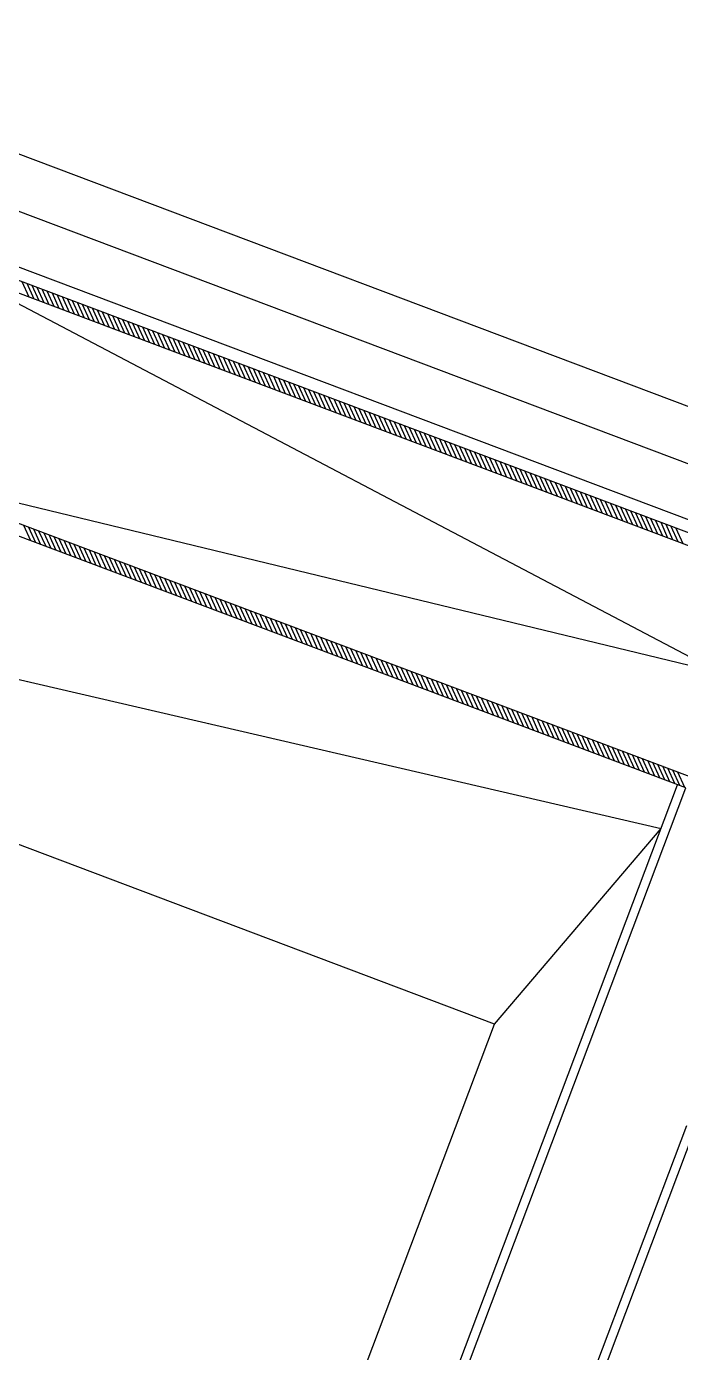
# Model space of a CAD drawing. Header units: millimetres. Extents: x 521005098 to 522149999836, y 174611071 to 175300000107.
# Drawn here: x 521987053830 to 521997976876, y 175093706749 to 175115864628 of the extents above; entities that cross this region are included whole.
import ezdxf

# ---------------------------------------------------------------- set-up
doc = ezdxf.new("R2010")
doc.units = ezdxf.units.MM
doc.header["$LTSCALE"] = 200
for name, color, linetype in [('0-35TEXT', 3, 'Continuous'), ('siteplan$0$0-35TEXT', 3, 'Continuous'), ('siteplan$0$siteplan$0$48', 1, 'Continuous'), ('siteplan$0$siteplan$0$58', 1, 'Continuous'), ('siteplan$0$siteplan$0$59', 1, 'Continuous'), ('siteplan$0$siteplan$0$60', 1, 'Continuous'), ('siteplan$0$siteplan$0$62', 1, 'Continuous'), ('siteplan$0$siteplan$0$8', 1, 'Continuous')]:
    doc.layers.add(name, color=color, linetype=linetype)
doc.layers.get('siteplan$0$0-35TEXT').off()

# ---------------------------------------------------------------- blocks, each defined once
blk = doc.blocks.new('siteplan$0$siteplan')
at = {"layer": 'siteplan$0$siteplan$0$48', "color": 8}
for p, q in [((21482.508, 75014.441), (21499.559, 75008.009)), ((21499.25, 75007.19), (21482.199, 75013.622))]:
    blk.add_line(p, q, dxfattribs=at)
at = {"layer": 'siteplan$0$siteplan$0$58', "color": 8}
for p, q in [((21498.635, 75005.066), (21485.685, 75011.875)), ((21484.414, 75008.507), (21498.635, 75005.066))]:
    blk.add_line(p, q, dxfattribs=at)
at = {"layer": 'siteplan$0$siteplan$0$59', "color": 8}
for p, q in [((21499.41, 75006.697), (21481.947, 75013.285)), ((21499.294, 75006.955), (21482.017, 75013.472)), ((21487.097, 75011.342), (21486.981, 75011.6)), ((21487.181, 75011.31), (21487.065, 75011.568)), ((21487.265, 75011.279), (21487.149, 75011.536)), ((21487.349, 75011.247), (21487.233, 75011.505)), ((21487.433, 75011.215), (21487.317, 75011.473)), ((21487.517, 75011.184), (21487.401, 75011.441)), ((21487.601, 75011.152), (21487.485, 75011.41)), ((21487.685, 75011.12), (21487.569, 75011.378)), ((21487.769, 75011.088), (21487.653, 75011.346)), ((21487.853, 75011.057), (21487.737, 75011.314)), ((21487.937, 75011.025), (21487.821, 75011.283)), ((21488.021, 75010.993), (21487.905, 75011.251)), ((21488.106, 75010.962), (21487.989, 75011.219)), ((21488.19, 75010.93), (21488.073, 75011.188)), ((21488.274, 75010.898), (21488.157, 75011.156)), ((21488.358, 75010.867), (21488.241, 75011.124)), ((21488.442, 75010.835), (21488.325, 75011.093)), ((21488.526, 75010.803), (21488.409, 75011.061)), ((21488.61, 75010.771), (21488.493, 75011.029)), ((21488.694, 75010.74), (21488.577, 75010.998)), ((21488.778, 75010.708), (21488.661, 75010.966)), ((21488.862, 75010.676), (21488.745, 75010.934)), ((21488.946, 75010.645), (21488.829, 75010.902)), ((21489.03, 75010.613), (21488.913, 75010.871)), ((21489.114, 75010.581), (21488.997, 75010.839)), ((21489.198, 75010.55), (21489.081, 75010.807)), ((21489.282, 75010.518), (21489.165, 75010.776)), ((21489.366, 75010.486), (21489.249, 75010.744)), ((21489.45, 75010.455), (21489.333, 75010.712)), ((21489.534, 75010.423), (21489.417, 75010.681)), ((21489.618, 75010.391), (21489.501, 75010.649)), ((21489.702, 75010.359), (21489.585, 75010.617)), ((21489.786, 75010.328), (21489.669, 75010.585)), ((21489.87, 75010.296), (21489.753, 75010.554)), ((21489.954, 75010.264), (21489.837, 75010.522)), ((21490.038, 75010.233), (21489.922, 75010.49)), ((21490.122, 75010.201), (21490.006, 75010.459)), ((21490.206, 75010.169), (21490.09, 75010.427)), ((21490.29, 75010.138), (21490.174, 75010.395)), ((21490.374, 75010.106), (21490.258, 75010.364)), ((21490.458, 75010.074), (21490.342, 75010.332)), ((21490.542, 75010.043), (21490.426, 75010.3)), ((21490.626, 75010.011), (21490.51, 75010.269)), ((21490.71, 75009.979), (21490.594, 75010.237)), ((21490.794, 75009.947), (21490.678, 75010.205)), ((21490.878, 75009.916), (21490.762, 75010.173)), ((21490.962, 75009.884), (21490.846, 75010.142)), ((21491.046, 75009.852), (21490.93, 75010.11)), ((21491.13, 75009.821), (21491.014, 75010.078)), ((21491.214, 75009.789), (21491.098, 75010.047)), ((21491.298, 75009.757), (21491.182, 75010.015)), ((21491.382, 75009.726), (21491.266, 75009.983)), ((21491.466, 75009.694), (21491.35, 75009.952)), ((21491.55, 75009.662), (21491.434, 75009.92)), ((21491.634, 75009.63), (21491.518, 75009.888)), ((21491.719, 75009.599), (21491.602, 75009.857)), ((21491.803, 75009.567), (21491.686, 75009.825)), ((21491.887, 75009.535), (21491.77, 75009.793)), ((21491.971, 75009.504), (21491.854, 75009.761)), ((21492.055, 75009.472), (21491.938, 75009.73)), ((21492.139, 75009.44), (21492.022, 75009.698)), ((21492.223, 75009.409), (21492.106, 75009.666)), ((21492.307, 75009.377), (21492.19, 75009.635)), ((21492.391, 75009.345), (21492.274, 75009.603)), ((21492.475, 75009.314), (21492.358, 75009.571)), ((21492.559, 75009.282), (21492.442, 75009.54)), ((21492.643, 75009.25), (21492.526, 75009.508)), ((21492.727, 75009.218), (21492.61, 75009.476)), ((21492.811, 75009.187), (21492.694, 75009.444)), ((21492.895, 75009.155), (21492.778, 75009.413)), ((21492.979, 75009.123), (21492.862, 75009.381)), ((21493.063, 75009.092), (21492.946, 75009.349)), ((21493.147, 75009.06), (21493.03, 75009.318)), ((21493.231, 75009.028), (21493.114, 75009.286)), ((21493.315, 75008.997), (21493.198, 75009.254)), ((21493.399, 75008.965), (21493.282, 75009.223)), ((21493.483, 75008.933), (21493.366, 75009.191)), ((21493.567, 75008.902), (21493.45, 75009.159)), ((21493.651, 75008.87), (21493.535, 75009.128)), ((21493.735, 75008.838), (21493.619, 75009.096)), ((21493.819, 75008.806), (21493.703, 75009.064)), ((21493.903, 75008.775), (21493.787, 75009.032)), ((21493.987, 75008.743), (21493.871, 75009.001)), ((21494.071, 75008.711), (21493.955, 75008.969)), ((21494.155, 75008.68), (21494.039, 75008.937)), ((21494.239, 75008.648), (21494.123, 75008.906)), ((21494.323, 75008.616), (21494.207, 75008.874)), ((21494.407, 75008.585), (21494.291, 75008.842)), ((21494.491, 75008.553), (21494.375, 75008.811)), ((21494.575, 75008.521), (21494.459, 75008.779)), ((21494.659, 75008.489), (21494.543, 75008.747)), ((21494.743, 75008.458), (21494.627, 75008.715)), ((21494.827, 75008.426), (21494.711, 75008.684)), ((21494.911, 75008.394), (21494.795, 75008.652)), ((21498.14, 75003.329), (21484.32, 75008.542)), ((21494.995, 75008.363), (21494.879, 75008.62)), ((21495.079, 75008.331), (21494.963, 75008.589)), ((21495.163, 75008.299), (21495.047, 75008.557)), ((21495.247, 75008.268), (21495.131, 75008.525)), ((21495.332, 75008.236), (21495.215, 75008.494)), ((21495.416, 75008.204), (21495.299, 75008.462)), ((21495.5, 75008.173), (21495.383, 75008.43)), ((21498.069, 75003.142), (21484.25, 75008.355)), ((21495.584, 75008.141), (21495.467, 75008.399)), ((21495.668, 75008.109), (21495.551, 75008.367)), ((21495.752, 75008.077), (21495.635, 75008.335)), ((21495.836, 75008.046), (21495.719, 75008.303)), ((21495.92, 75008.014), (21495.803, 75008.272)), ((21496.004, 75007.982), (21495.887, 75008.24)), ((21496.088, 75007.951), (21495.971, 75008.208)), ((21496.172, 75007.919), (21496.055, 75008.177)), ((21496.256, 75007.887), (21496.139, 75008.145)), ((21496.34, 75007.856), (21496.223, 75008.113)), ((21496.424, 75007.824), (21496.307, 75008.082)), ((21496.508, 75007.792), (21496.391, 75008.05)), ((21496.592, 75007.76), (21496.475, 75008.018)), ((21496.676, 75007.729), (21496.559, 75007.987)), ((21496.76, 75007.697), (21496.643, 75007.955)), ((21496.844, 75007.665), (21496.727, 75007.923)), ((21496.928, 75007.634), (21496.811, 75007.891)), ((21497.012, 75007.602), (21496.895, 75007.86)), ((21497.096, 75007.57), (21496.979, 75007.828)), ((21497.18, 75007.539), (21497.063, 75007.796)), ((21497.264, 75007.507), (21497.148, 75007.765)), ((21487.127, 75007.269), (21487.01, 75007.527)), ((21497.348, 75007.475), (21497.232, 75007.733)), ((21497.432, 75007.444), (21497.316, 75007.701)), ((21497.516, 75007.412), (21497.4, 75007.67)), ((21497.6, 75007.38), (21497.484, 75007.638)), ((21497.684, 75007.348), (21497.568, 75007.606)), ((21497.768, 75007.317), (21497.652, 75007.574)), ((21497.852, 75007.285), (21497.736, 75007.543)), ((21487.211, 75007.238), (21487.094, 75007.495)), ((21487.295, 75007.206), (21487.178, 75007.464)), ((21487.379, 75007.174), (21487.262, 75007.432)), ((21487.463, 75007.143), (21487.346, 75007.4)), ((21487.547, 75007.111), (21487.43, 75007.369)), ((21487.631, 75007.079), (21487.515, 75007.337)), ((21487.715, 75007.048), (21487.599, 75007.305)), ((21497.936, 75007.253), (21497.82, 75007.511)), ((21498.02, 75007.222), (21497.904, 75007.479)), ((21487.799, 75007.016), (21487.683, 75007.274)), ((21487.883, 75006.984), (21487.767, 75007.242)), ((21487.967, 75006.952), (21487.851, 75007.21)), ((21488.051, 75006.921), (21487.935, 75007.179)), ((21488.135, 75006.889), (21488.019, 75007.147)), ((21488.219, 75006.857), (21488.103, 75007.115)), ((21488.303, 75006.826), (21488.187, 75007.083)), ((21488.387, 75006.794), (21488.271, 75007.052)), ((21488.471, 75006.762), (21488.355, 75007.02)), ((21488.555, 75006.731), (21488.439, 75006.988)), ((21488.639, 75006.699), (21488.523, 75006.957)), ((21488.723, 75006.667), (21488.607, 75006.925)), ((21488.807, 75006.636), (21488.691, 75006.893)), ((21488.891, 75006.604), (21488.775, 75006.862)), ((21488.975, 75006.572), (21488.859, 75006.83)), ((21489.059, 75006.54), (21488.943, 75006.798)), ((21489.143, 75006.509), (21489.027, 75006.766)), ((21489.227, 75006.477), (21489.111, 75006.735)), ((21489.312, 75006.445), (21489.195, 75006.703)), ((21489.396, 75006.414), (21489.279, 75006.671)), ((21489.48, 75006.382), (21489.363, 75006.64)), ((21489.564, 75006.35), (21489.447, 75006.608)), ((21489.648, 75006.319), (21489.531, 75006.576)), ((21489.732, 75006.287), (21489.615, 75006.545)), ((21489.816, 75006.255), (21489.699, 75006.513)), ((21489.9, 75006.224), (21489.783, 75006.481)), ((21489.984, 75006.192), (21489.867, 75006.45)), ((21490.068, 75006.16), (21489.951, 75006.418)), ((21490.152, 75006.128), (21490.035, 75006.386)), ((21490.236, 75006.097), (21490.119, 75006.354)), ((21490.32, 75006.065), (21490.203, 75006.323)), ((21490.404, 75006.033), (21490.287, 75006.291)), ((21490.488, 75006.002), (21490.371, 75006.259)), ((21490.572, 75005.97), (21490.455, 75006.228)), ((21490.656, 75005.938), (21490.539, 75006.196)), ((21490.74, 75005.907), (21490.623, 75006.164)), ((21490.824, 75005.875), (21490.707, 75006.133)), ((21490.908, 75005.843), (21490.791, 75006.101)), ((21490.992, 75005.811), (21490.875, 75006.069)), ((21491.076, 75005.78), (21490.959, 75006.038)), ((21491.16, 75005.748), (21491.043, 75006.006)), ((21491.244, 75005.716), (21491.128, 75005.974)), ((21491.328, 75005.685), (21491.212, 75005.942)), ((21491.412, 75005.653), (21491.296, 75005.911)), ((21491.496, 75005.621), (21491.38, 75005.879)), ((21491.58, 75005.59), (21491.464, 75005.847)), ((21491.664, 75005.558), (21491.548, 75005.816)), ((21491.748, 75005.526), (21491.632, 75005.784)), ((21491.832, 75005.495), (21491.716, 75005.752)), ((21491.916, 75005.463), (21491.8, 75005.721)), ((21492, 75005.431), (21491.884, 75005.689)), ((21492.084, 75005.399), (21491.968, 75005.657)), ((21492.168, 75005.368), (21492.052, 75005.625)), ((21492.252, 75005.336), (21492.136, 75005.594)), ((21492.336, 75005.304), (21492.22, 75005.562)), ((21492.42, 75005.273), (21492.304, 75005.53)), ((21492.504, 75005.241), (21492.388, 75005.499)), ((21492.588, 75005.209), (21492.472, 75005.467)), ((21492.672, 75005.178), (21492.556, 75005.435)), ((21492.756, 75005.146), (21492.64, 75005.404)), ((21492.84, 75005.114), (21492.724, 75005.372)), ((21492.925, 75005.083), (21492.808, 75005.34)), ((21493.009, 75005.051), (21492.892, 75005.309)), ((21493.093, 75005.019), (21492.976, 75005.277)), ((21493.177, 75004.987), (21493.06, 75005.245)), ((21493.261, 75004.956), (21493.144, 75005.213)), ((21493.345, 75004.924), (21493.228, 75005.182)), ((21493.429, 75004.892), (21493.312, 75005.15)), ((21493.513, 75004.861), (21493.396, 75005.118)), ((21493.597, 75004.829), (21493.48, 75005.087)), ((21493.681, 75004.797), (21493.564, 75005.055)), ((21493.765, 75004.766), (21493.648, 75005.023)), ((21493.849, 75004.734), (21493.732, 75004.992)), ((21493.933, 75004.702), (21493.816, 75004.96)), ((21494.017, 75004.67), (21493.9, 75004.928)), ((21494.101, 75004.639), (21493.984, 75004.896)), ((21494.185, 75004.607), (21494.068, 75004.865)), ((21494.269, 75004.575), (21494.152, 75004.833)), ((21494.353, 75004.544), (21494.236, 75004.801)), ((21494.437, 75004.512), (21494.32, 75004.77)), ((21494.521, 75004.48), (21494.404, 75004.738)), ((21494.605, 75004.449), (21494.488, 75004.706)), ((21494.689, 75004.417), (21494.572, 75004.675)), ((21494.773, 75004.385), (21494.656, 75004.643)), ((21494.857, 75004.354), (21494.741, 75004.611)), ((21494.941, 75004.322), (21494.825, 75004.58)), ((21495.025, 75004.29), (21494.909, 75004.548)), ((21495.109, 75004.258), (21494.993, 75004.516)), ((21495.193, 75004.227), (21495.077, 75004.484)), ((21495.277, 75004.195), (21495.161, 75004.453)), ((21495.361, 75004.163), (21495.245, 75004.421)), ((21495.445, 75004.132), (21495.329, 75004.389)), ((21495.529, 75004.1), (21495.413, 75004.358)), ((21495.613, 75004.068), (21495.497, 75004.326)), ((21495.697, 75004.037), (21495.581, 75004.294)), ((21495.781, 75004.005), (21495.665, 75004.263)), ((21495.865, 75003.973), (21495.749, 75004.231)), ((21495.949, 75003.941), (21495.833, 75004.199)), ((21496.033, 75003.91), (21495.917, 75004.168)), ((21496.117, 75003.878), (21496.001, 75004.136)), ((21496.201, 75003.846), (21496.085, 75004.104)), ((21496.285, 75003.815), (21496.169, 75004.072)), ((21496.369, 75003.783), (21496.253, 75004.041)), ((21496.454, 75003.751), (21496.337, 75004.009)), ((21496.538, 75003.72), (21496.421, 75003.977)), ((21496.622, 75003.688), (21496.505, 75003.946)), ((21496.706, 75003.656), (21496.589, 75003.914)), ((21496.79, 75003.625), (21496.673, 75003.882)), ((21496.874, 75003.593), (21496.757, 75003.851)), ((21496.958, 75003.561), (21496.841, 75003.819)), ((21497.042, 75003.529), (21496.925, 75003.787)), ((21497.126, 75003.498), (21497.009, 75003.755)), ((21497.21, 75003.466), (21497.093, 75003.724)), ((21497.294, 75003.434), (21497.177, 75003.692)), ((21497.378, 75003.403), (21497.261, 75003.66)), ((21497.462, 75003.371), (21497.345, 75003.629)), ((21497.546, 75003.339), (21497.429, 75003.597)), ((21497.63, 75003.308), (21497.513, 75003.565)), ((21497.714, 75003.276), (21497.597, 75003.534)), ((21497.798, 75003.244), (21497.681, 75003.502)), ((21497.882, 75003.213), (21497.765, 75003.47)), ((21497.966, 75003.181), (21497.849, 75003.439)), ((21498.05, 75003.149), (21497.933, 75003.407))]:
    blk.add_line(p, q, dxfattribs=at)
at = {"layer": 'siteplan$0$siteplan$0$60', "color": 8}
blk.add_line((21463.474, 75022.582), (21498.552, 75009.35), dxfattribs=at)
at = {"layer": 'siteplan$0$siteplan$0$62', "color": 8}
for p, q in [((21487.512, 74975.579), (21497.929, 75003.195)), ((21487.652, 74975.526), (21498.069, 75003.142)), ((21498.078, 74997.497), (21481.212, 74952.787)), ((21498.218, 74997.444), (21481.353, 74952.734))]:
    blk.add_line(p, q, dxfattribs=at)
at = {"layer": 'siteplan$0$siteplan$0$8', "color": 8}
for p, q in [((21494.87, 74999.195), (21459.681, 75012.469)), ((21483.06, 75005.852), (21497.653, 75002.463)), ((21494.87, 74999.195), (21497.653, 75002.463)), ((21486.182, 74976.162), (21494.87, 74999.195))]:
    blk.add_line(p, q, dxfattribs=at)
blk = doc.blocks.new('siteplan')
at = {"layer": 'siteplan$0$0-35TEXT', "xscale": 1000, "yscale": 1000, "zscale": 1000}
blk.add_blockref('siteplan$0$siteplan', (500000000, 100000000), dxfattribs=at)

msp = doc.modelspace()

# ---------------------------------------------------------------- block references
at = {"layer": '0-35TEXT', "xscale": 1000, "yscale": 1000, "zscale": 1000}
msp.add_blockref('siteplan', (500000094.73971, 99999891.38169), dxfattribs=at)

doc.saveas('drawing.dxf')
